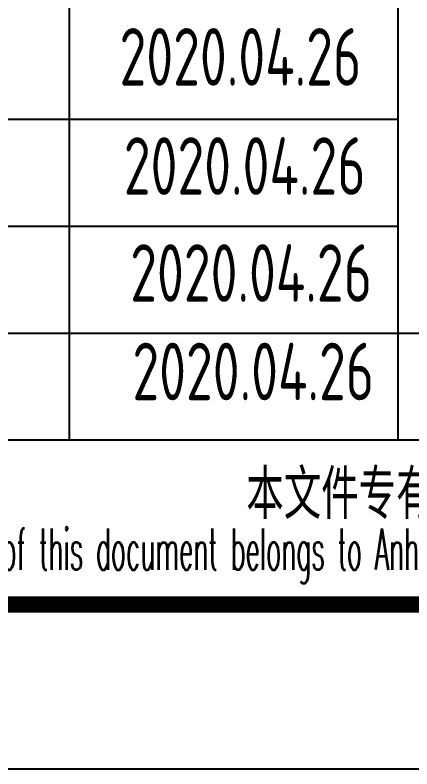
# Model space of a CAD drawing. Extents: x 1234595 to 2088511, y -80443 to 75292.
# Drawn here: x 1465090 to 1467506, y 14580 to 19163 of the extents above; entities that cross this region are included whole.
import ezdxf
from ezdxf.enums import TextEntityAlignment as Align

# ---------------------------------------------------------------- set-up
doc = ezdxf.new("R2010")
doc.units = 0
doc.header["$LTSCALE"] = 1000
doc.header["$MEASUREMENT"] = 0
doc.linetypes.add('2', pattern=[18.5, 12, -3, 0.5, -3])
doc.layers.get('0').update_dxf_attribs({"linetype": 'CONTINUOUS'})
doc.layers.add('PUB_TITLE', color=4, linetype='CONTINUOUS')
doc.styles.add('ECEC_TQ', font='txt_l.shx', dxfattribs={"bigfont": 'hztxt_l.shx'})
doc.styles.add('sceie', font='sceie.shx', dxfattribs={"width": 0.7, "bigfont": 'sceic.shx'})

# ---------------------------------------------------------------- blocks, each defined once
blk = doc.blocks.new('qm')
at = {"style": 'sceie', "width": 0.8}
for p in [(-941169.6, -984626.3), (-941208.7, -985276.9), (-941182.6, -985940.5), (-941143.6, -986591.1), (-941130.5, -987189.7)]:
    blk.add_attdef('2020.04.26', text='', height=350, dxfattribs=at).set_placement(p, align=Align.MIDDLE)

msp = doc.modelspace()

# ---------------------------------------------------------------- linework, layer by layer
for p, q in [((1465421.9, 16579.7), (1465421.9, 19829.7)), ((1465421.9, 16579.7), (1465421.9, 19829.7)), ((1467421.9, 16579.7), (1467421.9, 19829.7)), ((1467421.9, 16579.7), (1467421.9, 19829.7)), ((1461921.9, 18529.7), (1467421.9, 18529.7)), ((1461921.9, 17879.7), (1467421.9, 17879.7)), ((1461921.9, 17229.7), (1467421.9, 17229.7)), ((1467421.9, 17229.7), (1479921.9, 17229.7)), ((1461921.9, 16579.7), (1479921.9, 16579.7)), ((1461921.9, 15579.7), (1479921.9, 15579.7))]:
    msp.add_line(p, q)
at = {"layer": 'PUB_TITLE'}
msp.add_lwpolyline([(1421521.9, 14579.7), (1480921.9, 14579.7), (1480921.9, 56579.7), (1421521.9, 56579.7)], close=True, dxfattribs=at)
at = {"layer": 'PUB_TITLE', "const_width": 100}
msp.add_lwpolyline([(1424021.9, 15579.7), (1479921.9, 15579.7), (1479921.9, 55579.7), (1424021.9, 55579.7)], close=True, dxfattribs=at)

# ---------------------------------------------------------------- block references
at = {"color": 4, "linetype": '2'}
ref = msp.add_blockref('qm', (2407670.8, 1004186.2), dxfattribs=at)
ref.add_attrib('2020.04.26', '2020.04.26', dxfattribs={"height": 350, "style": 'sceie', "width": 0.8}).set_placement((1466540.3, 16996.6), align=Align.MIDDLE)
ref.add_attrib('2020.04.26', '2020.04.26', dxfattribs={"height": 350, "style": 'sceie', "width": 0.8}).set_placement((1466527.3, 17595.1), align=Align.MIDDLE)
ref.add_attrib('2020.04.26', '2020.04.26', dxfattribs={"height": 350, "style": 'sceie', "width": 0.8}).set_placement((1466488.2, 18245.7), align=Align.MIDDLE)
ref.add_attrib('2020.04.26', '2020.04.26', dxfattribs={"height": 350, "style": 'sceie', "width": 0.8}).set_placement((1466462.2, 18909.3), align=Align.MIDDLE)

# ---------------------------------------------------------------- texts
for s, height, style, width, p in [('本文件专有权属安徽华东化工医药工程有限责任公司所有,未经许可不得复制或转让给第三方', 300, 'sceie', 0.8, (1471093, 16230.8)), ('The proprietary right of this document belongs to Anhui Huadong Chemical And Medical Engineering  Co.,Ltd.  and any replication or transfer to the 3rd. side is forbidden without its permission. ', 250, 'ECEC_TQ', 0.45, (1470921.9, 15879.7))]:
    msp.add_text(s, height=height, dxfattribs=dict(style=style, width=width)).set_placement(p, align=Align.MIDDLE)

doc.saveas('drawing.dxf')
